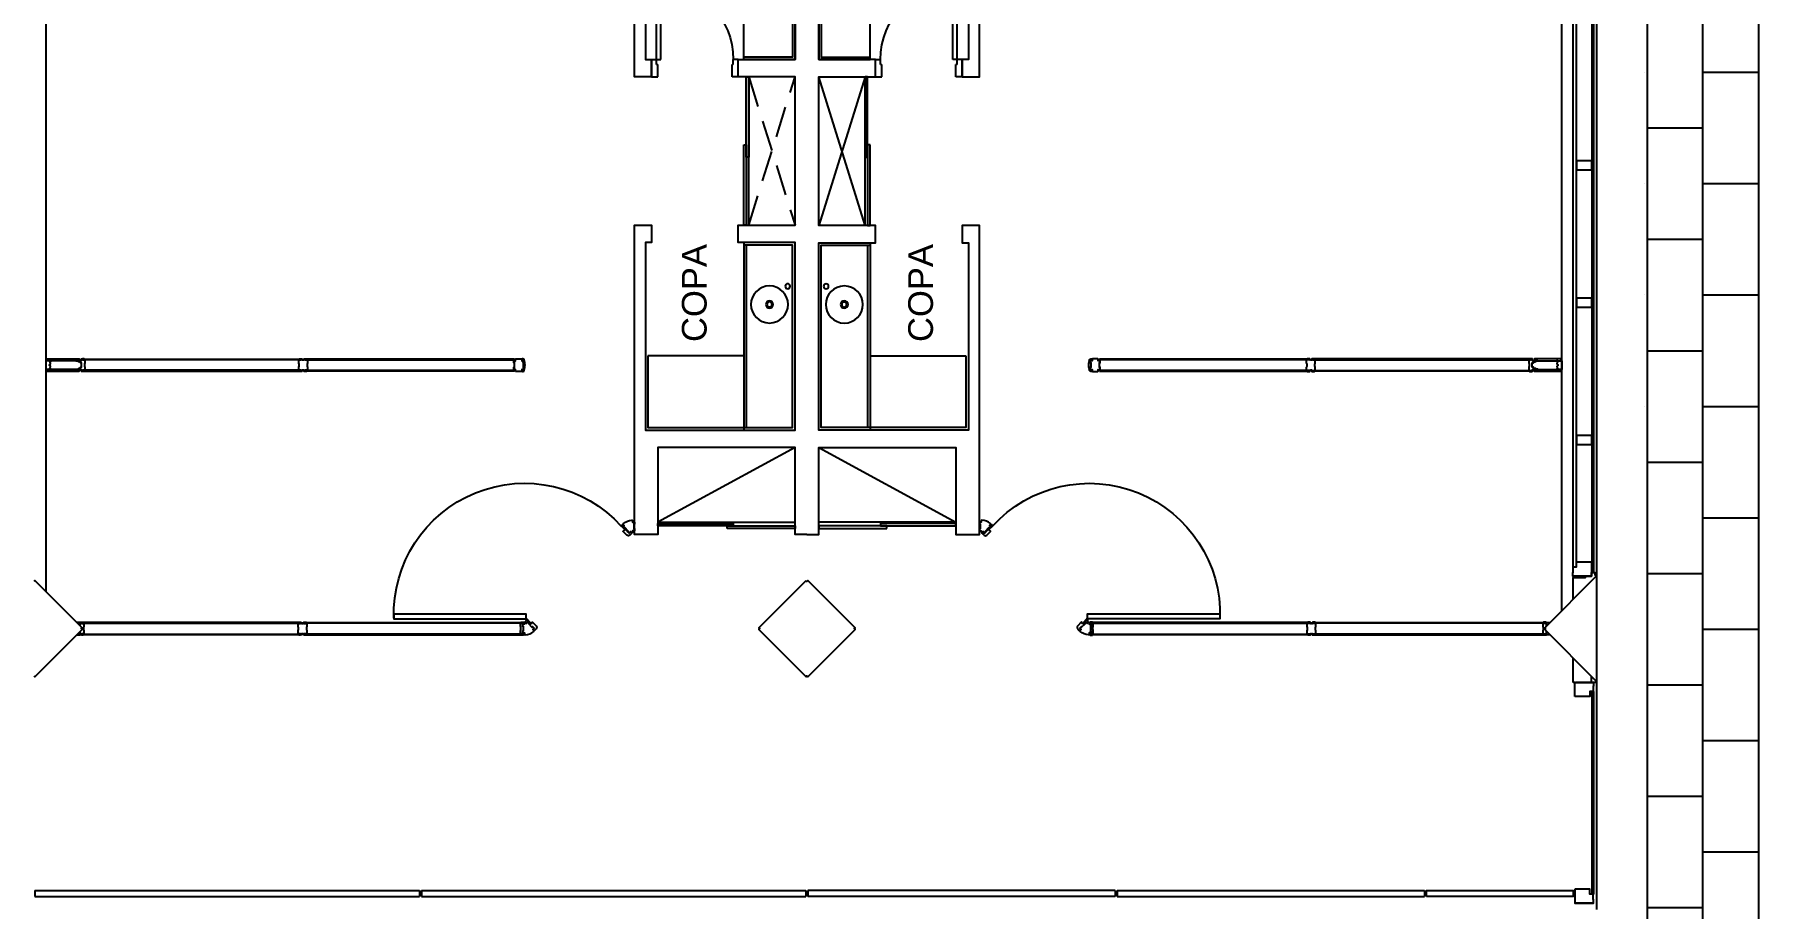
# Model space of a CAD drawing. Header units: metres. Extents: x -331 to 2982, y 362 to 2539.
# Drawn here: x 1091.09 to 1105.03, y 2326.85 to 2333.91 of the extents above; entities that cross this region are included whole.
import ezdxf
from ezdxf.enums import TextEntityAlignment as Align

# ---------------------------------------------------------------- set-up
doc = ezdxf.new("R2010")
doc.units = ezdxf.units.M
for name, pattern in [('DASHDOT', [1, 0.5, -0.25, 0, -0.25]), ('DASHED2', [0.375, 0.25, -0.125]), ('XR_BL2_3 PAV$0$CONTINUOUS', [0])]:
    doc.linetypes.add(name, pattern=pattern)
doc.layers.get('0').update_dxf_attribs({"color": 251})
for name, color, linetype in [('ALV', 251, 'Continuous'), ('CX', 251, 'Continuous'), ('Det', 251, 'Continuous'), ('Div', 251, 'Continuous'), ('Est', 251, 'Continuous'), ('Mob', 251, 'Continuous'), ('Pis', 251, 'Continuous'), ('Proj', 251, 'DASHED2'), ('Texto_Salas', 251, 'Continuous'), ('vid', 251, 'Continuous'), ('Zlixo01', 251, 'Continuous')]:
    doc.layers.add(name, color=color, linetype=linetype)
doc.layers.add('Det_Lcorte', color=251, linetype='Continuous', lineweight=20)
doc.layers.add('LCorte', color=251, linetype='Continuous', lineweight=20)
doc.styles.add('ARIAL', font='arial.ttf')

# ---------------------------------------------------------------- blocks, each defined once
blk = doc.blocks.new('XR_BL2_3 PAV$0$perfil_cc')
at = {"layer": 'CX'}
for p, q in [((-0.115, 0.117), (-0.115, -0.029)), ((-0.115, -0.029), (-0.115, 0.117))]:
    blk.add_line(p, q, dxfattribs=at)
blk.add_lwpolyline([(0, 0.12), (-0.08, 0.12), (-0.115, 0.12), (-0.115, -0.029), (-0.085, -0.029), (-0.085, -0.028), (-0.04, -0.028), (-0.04, 0), (0, 0)], close=True, dxfattribs=at)
blk = doc.blocks.new('XR_BL2_3 PAV$0$PERFIL_UNIT_12')
at = {"layer": 'CX'}
blk.add_lwpolyline([(0, 0.12), (-0.08, 0.12), (-0.08, 0), (0, 0)], close=True, dxfattribs=at)
blk = doc.blocks.new('SALA_ANEXO_Canto')
at = {"layer": 'ALV'}
for points in [[(-1156.449, 702.368), (-1156.544, 702.368), (-1156.544, 703.073), (-1157.654, 703.073), (-1157.654, 702.368), (-1157.844, 702.368), (-1157.844, 704.868), (-1157.704, 704.868), (-1157.704, 704.728), (-1157.754, 704.728), (-1157.754, 703.213), (-1156.544, 703.213), (-1156.544, 704.728), (-1157.004, 704.728), (-1157.004, 704.868), (-1156.544, 704.868), (-1156.544, 706.068), (-1157.004, 706.068), (-1157.004, 706.208), (-1156.544, 706.208), (-1156.544, 707.723)], [(-1157.754, 707.723), (-1157.754, 706.208), (-1157.704, 706.208), (-1157.704, 706.068), (-1157.844, 706.068), (-1157.844, 709.518)], [(-1162.644, 701.844), (-1162.644, 702.023), (-1162.744, 702.023), (-1162.744, 702.033), (-1162.792, 702.033), (-1162.792, 702.063), (-1162.819, 702.063), (-1162.819, 702.043), (-1162.834, 702.043), (-1162.834, 702.034)], [(-1162.415, 701.615), (-1162.43, 701.631), (-1162.43, 701.658), (-1162.458, 701.658)], [(-1162.458, 701.558), (-1162.43, 701.558), (-1162.43, 701.586), (-1162.415, 701.601)]]:
    blk.add_lwpolyline(points, dxfattribs=at)
at = {"layer": 'CX', "color": 1}
for p, q in [((-1162.554, 701.754), (-1162.554, 710.062)), ((-1162.834, 709.774), (-1162.834, 702.043))]:
    blk.add_line(p, q, dxfattribs=at)
at = {"layer": 'CX'}
for p, q in [((-1157.664, 706.208), (-1157.664, 706.827)), ((-1157.629, 706.208), (-1157.629, 706.827)), ((-1157.704, 706.068), (-1157.704, 706.208)), ((-1157.704, 706.208), (-1157.664, 706.208)), ((-1157.664, 706.208), (-1157.629, 706.208)), ((-1157.664, 706.168), (-1157.664, 706.208)), ((-1157.664, 706.168), (-1157.654, 706.168)), ((-1157.654, 706.068), (-1157.654, 706.168)), ((-1157.054, 706.068), (-1157.054, 706.168)), ((-1157.044, 706.168), (-1157.054, 706.168)), ((-1157.004, 706.208), (-1157.044, 706.208)), ((-1157.044, 706.168), (-1157.044, 706.208)), ((-1157.004, 706.068), (-1157.004, 706.208)), ((-1157.704, 706.068), (-1157.654, 706.068)), ((-1157.004, 706.068), (-1157.054, 706.068))]:
    blk.add_line(p, q, dxfattribs=at)
for points in [[(-1162.514, 703.75), (-1162.517, 703.761, 0.194954), (-1162.517, 703.762), (-1162.519, 703.763, -0.387702), (-1162.52, 703.766), (-1162.518, 703.769), (-1162.519, 703.769), (-1162.521, 703.764), (-1162.521, 703.765), (-1162.521, 703.772), (-1162.51, 703.772), (-1162.51, 703.773), (-1162.554, 703.773), (-1162.554, 703.703), (-1162.51, 703.703), (-1162.51, 703.705), (-1162.521, 703.705), (-1162.521, 703.711), (-1162.521, 703.712), (-1162.519, 703.708), (-1162.518, 703.708), (-1162.52, 703.711, -0.387702), (-1162.519, 703.713), (-1162.517, 703.715, 0.194954), (-1162.517, 703.716), (-1162.514, 703.726, 0.268551), (-1162.516, 703.731), (-1162.523, 703.736), (-1162.523, 703.74), (-1162.516, 703.746, 0.268551)], [(-1160.525, 703.78), (-1160.521, 703.78, -0.414214), (-1160.518, 703.777), (-1160.518, 703.783, -0.439162), (-1160.512, 703.789), (-1160.494, 703.789, -0.414214), (-1160.493, 703.788), (-1160.493, 703.788), (-1160.508, 703.788), (-1160.508, 703.781), (-1160.493, 703.781, -0.322891), (-1160.487, 703.775), (-1160.487, 703.755, -0.13729), (-1160.488, 703.752), (-1160.49, 703.75, 0.13729), (-1160.49, 703.747), (-1160.49, 703.738), (-1160.49, 703.729, 0.13729), (-1160.49, 703.727), (-1160.488, 703.724, -0.13729), (-1160.487, 703.722), (-1160.487, 703.701, -0.322891), (-1160.493, 703.696), (-1160.508, 703.696), (-1160.508, 703.689), (-1160.493, 703.689), (-1160.493, 703.688, -0.414214), (-1160.494, 703.687), (-1160.512, 703.687, -0.439162), (-1160.518, 703.694), (-1160.518, 703.699, -0.414214), (-1160.521, 703.696), (-1160.525, 703.696, -0.414214), (-1160.528, 703.699), (-1160.528, 703.694, -0.439162), (-1160.534, 703.687), (-1160.552, 703.687, -0.414214), (-1160.553, 703.688), (-1160.553, 703.689), (-1160.538, 703.689), (-1160.538, 703.696), (-1160.553, 703.696, -0.322891), (-1160.558, 703.701), (-1160.558, 703.722, -0.13729), (-1160.558, 703.724), (-1160.556, 703.727, 0.13729), (-1160.555, 703.729), (-1160.555, 703.738), (-1160.555, 703.747, 0.13729), (-1160.556, 703.75), (-1160.558, 703.752, -0.13729), (-1160.558, 703.755), (-1160.558, 703.775, -0.322891), (-1160.553, 703.781), (-1160.538, 703.781), (-1160.538, 703.788), (-1160.553, 703.788), (-1160.553, 703.788, -0.414214), (-1160.552, 703.789), (-1160.534, 703.789, -0.439162), (-1160.528, 703.783), (-1160.528, 703.777, -0.414214)], [(-1158.818, 703.759), (-1158.818, 703.756), (-1158.819, 703.756, -0.414214), (-1158.819, 703.756), (-1158.819, 703.773), (-1158.804, 703.773), (-1158.804, 703.784, -0.414214), (-1158.799, 703.789), (-1158.759, 703.789, -0.414214), (-1158.754, 703.784), (-1158.754, 703.773), (-1158.739, 703.773), (-1158.739, 703.756, -0.414214), (-1158.74, 703.756), (-1158.741, 703.756), (-1158.741, 703.757, 0.414214), (-1158.743, 703.759), (-1158.744, 703.759), (-1158.744, 703.718), (-1158.743, 703.718, 0.414214), (-1158.741, 703.72), (-1158.741, 703.721), (-1158.74, 703.721, -0.414214), (-1158.739, 703.72), (-1158.739, 703.703), (-1158.754, 703.703), (-1158.754, 703.692, -0.414214), (-1158.759, 703.687), (-1158.779, 703.687), (-1158.799, 703.687, -0.414214), (-1158.804, 703.692), (-1158.804, 703.703), (-1158.819, 703.703), (-1158.819, 703.72, -0.414214), (-1158.819, 703.721), (-1158.818, 703.721), (-1158.818, 703.718), (-1158.814, 703.718), (-1158.814, 703.759)], [(-1158.745, 703.687, 0.32019), (-1158.735, 703.694, -0.002744), (-1158.732, 703.705, 0.332744), (-1158.733, 703.706, -0.702025), (-1158.732, 703.71, 0.317833), (-1158.731, 703.71, 0.05088), (-1158.728, 703.738, 0.05088), (-1158.731, 703.766, 0.317833), (-1158.732, 703.767, -0.702025), (-1158.733, 703.771, 0.332744), (-1158.732, 703.772, -0.002744), (-1158.735, 703.783, 0.32019), (-1158.745, 703.789), (-1158.747, 703.789, 0.414214), (-1158.752, 703.784), (-1158.752, 703.773), (-1158.739, 703.773), (-1158.739, 703.756, -0.414214), (-1158.74, 703.756), (-1158.741, 703.756), (-1158.741, 703.757, 0.414214), (-1158.743, 703.759), (-1158.744, 703.759), (-1158.744, 703.718), (-1158.743, 703.718, 0.414214), (-1158.741, 703.72), (-1158.741, 703.721), (-1158.74, 703.721, -0.414214), (-1158.739, 703.72), (-1158.739, 703.703), (-1158.752, 703.703), (-1158.752, 703.692, 0.414214), (-1158.747, 703.687)], [(-1157.844, 702.453, -0.414214), (-1157.844, 702.452), (-1157.845, 702.452), (-1157.845, 702.453, 0.414214), (-1157.847, 702.455), (-1157.849, 702.455), (-1157.849, 702.435), (-1157.849, 702.415), (-1157.847, 702.415, 0.414214), (-1157.845, 702.416), (-1157.845, 702.417), (-1157.844, 702.417, -0.414214), (-1157.844, 702.417), (-1157.844, 702.4), (-1157.859, 702.4), (-1157.859, 702.389, -0.668179), (-1157.867, 702.385), (-1157.875, 702.393), (-1157.886, 702.383), (-1157.898, 702.395, -0.414214), (-1157.898, 702.395), (-1157.897, 702.396), (-1157.896, 702.395, 0.414214), (-1157.894, 702.395), (-1157.893, 702.397), (-1157.921, 702.425), (-1157.923, 702.424, 0.414214), (-1157.923, 702.421), (-1157.922, 702.421), (-1157.923, 702.42, -0.414214), (-1157.923, 702.42), (-1157.935, 702.432), (-1157.925, 702.443), (-1157.933, 702.45, -0.441105), (-1157.932, 702.458, -0.152372), (-1157.864, 702.486, -0.441105), (-1157.859, 702.481), (-1157.859, 702.47), (-1157.844, 702.47)], [(-1162.43, 701.586), (-1162.415, 701.601), (-1162.422, 701.608), (-1162.415, 701.615), (-1162.43, 701.631), (-1162.43, 701.653, -0.439162), (-1162.424, 701.66), (-1162.406, 701.66, -0.414214), (-1162.405, 701.659), (-1162.405, 701.658), (-1162.42, 701.658), (-1162.42, 701.651), (-1162.405, 701.651, -0.322891), (-1162.4, 701.646), (-1162.4, 701.625, -0.13729), (-1162.4, 701.623), (-1162.402, 701.62, 0.13729), (-1162.403, 701.617), (-1162.403, 701.609), (-1162.403, 701.6, 0.13729), (-1162.402, 701.597), (-1162.4, 701.594, -0.13729), (-1162.4, 701.592), (-1162.4, 701.572, -0.322891), (-1162.405, 701.566), (-1162.42, 701.566), (-1162.42, 701.559), (-1162.405, 701.559), (-1162.405, 701.559, -0.414214), (-1162.406, 701.558), (-1162.424, 701.558, -0.439162), (-1162.43, 701.564)], [(-1160.53, 701.651), (-1160.526, 701.651, -0.414214), (-1160.523, 701.648), (-1160.523, 701.653, -0.439162), (-1160.517, 701.66), (-1160.499, 701.66, -0.414214), (-1160.498, 701.659), (-1160.498, 701.658), (-1160.513, 701.658), (-1160.513, 701.651), (-1160.498, 701.651, -0.322891), (-1160.492, 701.646), (-1160.492, 701.625, -0.13729), (-1160.493, 701.623), (-1160.495, 701.62, 0.13729), (-1160.495, 701.617), (-1160.495, 701.609), (-1160.495, 701.6, 0.13729), (-1160.495, 701.597), (-1160.493, 701.594, -0.13729), (-1160.492, 701.592), (-1160.492, 701.572, -0.322891), (-1160.498, 701.566), (-1160.513, 701.566), (-1160.513, 701.559), (-1160.498, 701.559), (-1160.498, 701.559, -0.414214), (-1160.499, 701.558), (-1160.517, 701.558, -0.439162), (-1160.523, 701.564), (-1160.523, 701.57, -0.414214), (-1160.526, 701.567), (-1160.53, 701.567, -0.414214), (-1160.533, 701.57), (-1160.533, 701.564, -0.439162), (-1160.539, 701.558), (-1160.557, 701.558, -0.414214), (-1160.558, 701.559), (-1160.558, 701.559), (-1160.543, 701.559), (-1160.543, 701.566), (-1160.558, 701.566, -0.322891), (-1160.563, 701.572), (-1160.563, 701.592, -0.13729), (-1160.563, 701.594), (-1160.561, 701.597, 0.13729), (-1160.56, 701.6), (-1160.56, 701.609), (-1160.56, 701.617, 0.13729), (-1160.561, 701.62), (-1160.563, 701.623, -0.13729), (-1160.563, 701.625), (-1160.563, 701.646, -0.322891), (-1160.558, 701.651), (-1160.543, 701.651), (-1160.543, 701.658), (-1160.558, 701.658), (-1160.558, 701.659, -0.414214), (-1160.557, 701.66), (-1160.539, 701.66, -0.439162), (-1160.533, 701.653), (-1160.533, 701.648, -0.414214)], [(-1158.764, 701.592, -0.13729), (-1158.763, 701.595), (-1158.762, 701.598, 0.13729), (-1158.761, 701.6), (-1158.761, 701.609), (-1158.761, 701.618, 0.13729), (-1158.762, 701.621), (-1158.763, 701.623, -0.13729), (-1158.764, 701.626), (-1158.764, 701.646, -0.322891), (-1158.758, 701.651), (-1158.744, 701.651), (-1158.744, 701.659), (-1158.759, 701.659), (-1158.759, 701.659, -0.414214), (-1158.758, 701.66), (-1158.74, 701.66, -0.439162), (-1158.734, 701.653), (-1158.734, 701.644), (-1158.747, 701.644), (-1158.747, 701.627, 0.414214), (-1158.746, 701.627), (-1158.745, 701.627), (-1158.745, 701.628, -0.414214), (-1158.743, 701.629), (-1158.742, 701.629), (-1158.742, 701.609), (-1158.742, 701.589), (-1158.743, 701.589, -0.414214), (-1158.745, 701.591), (-1158.745, 701.592), (-1158.746, 701.592, 0.414214), (-1158.747, 701.591), (-1158.747, 701.574), (-1158.734, 701.574), (-1158.734, 701.563, -0.439162), (-1158.74, 701.557), (-1158.758, 701.557, -0.414214), (-1158.759, 701.558), (-1158.759, 701.558), (-1158.744, 701.558), (-1158.744, 701.566), (-1158.758, 701.566, -0.322891), (-1158.764, 701.571)], [(-1158.747, 701.574), (-1158.732, 701.574), (-1158.732, 701.563, 0.440902), (-1158.726, 701.558, 0.152386), (-1158.658, 701.586, 0.440902), (-1158.658, 701.594), (-1158.666, 701.601), (-1158.655, 701.612), (-1158.667, 701.624, 0.414214), (-1158.668, 701.624), (-1158.669, 701.623), (-1158.668, 701.623, -0.414214), (-1158.668, 701.62), (-1158.669, 701.619), (-1158.698, 701.648), (-1158.696, 701.649, -0.414214), (-1158.694, 701.649), (-1158.693, 701.648), (-1158.693, 701.649, 0.414214), (-1158.693, 701.649), (-1158.705, 701.661), (-1158.715, 701.651), (-1158.723, 701.659, 0.668179), (-1158.732, 701.655), (-1158.732, 701.644), (-1158.747, 701.644), (-1158.747, 701.627, 0.414214), (-1158.746, 701.627), (-1158.745, 701.627), (-1158.745, 701.628, -0.414214), (-1158.743, 701.629), (-1158.742, 701.629), (-1158.742, 701.609), (-1158.742, 701.589), (-1158.743, 701.589, -0.414214), (-1158.745, 701.591), (-1158.745, 701.592), (-1158.746, 701.592, 0.414214), (-1158.747, 701.591)], [(-1158.715, 701.651), (-1158.722, 701.658, -0.414214), (-1158.722, 701.665), (-1158.713, 701.674, -0.414214), (-1158.71, 701.674), (-1158.702, 701.666), (-1158.703, 701.665), (-1158.703, 701.665), (-1158.701, 701.666), (-1158.701, 701.666), (-1158.71, 701.675, 0.294496), (-1158.713, 701.676, -3.099483), (-1158.709, 701.682), (-1158.707, 701.68), (-1158.708, 701.679), (-1158.687, 701.658), (-1158.688, 701.656), (-1158.698, 701.666), (-1158.698, 701.665), (-1158.69, 701.657), (-1158.692, 701.654), (-1158.692, 701.654), (-1158.691, 701.655), (-1158.683, 701.647), (-1158.677, 701.652), (-1158.677, 701.649), (-1158.672, 701.654), (-1158.675, 701.654), (-1158.67, 701.66, -0.414214), (-1158.667, 701.66), (-1158.638, 701.631, -0.414214), (-1158.638, 701.608), (-1158.651, 701.594, -0.422579), (-1158.658, 701.595), (-1158.665, 701.602), (-1158.655, 701.612), (-1158.667, 701.624, 0.414214), (-1158.668, 701.624), (-1158.669, 701.623), (-1158.668, 701.623, -0.414214), (-1158.668, 701.62), (-1158.669, 701.619), (-1158.698, 701.648), (-1158.696, 701.649, -0.414214), (-1158.694, 701.649), (-1158.693, 701.648), (-1158.693, 701.649, 0.414214), (-1158.693, 701.649), (-1158.705, 701.661)]]:
    blk.add_lwpolyline(points, format="xyb", close=True, dxfattribs=at)
at = {"layer": 'CX', "linetype": 'XR_BL2_3 PAV$0$CONTINUOUS'}
blk.add_lwpolyline([(-1162.293, 703.687), (-1162.311, 703.687, -0.420879), (-1162.317, 703.694), (-1162.317, 703.704), (-1162.337, 703.704), (-1162.337, 703.709), (-1162.342, 703.709), (-1162.343, 703.707, -0.414214), (-1162.346, 703.704), (-1162.354, 703.704), (-1162.36, 703.704), (-1162.36, 703.705), (-1162.354, 703.705), (-1162.346, 703.705, 0.414214), (-1162.344, 703.707), (-1162.343, 703.709, -0.414214), (-1162.342, 703.71), (-1162.335, 703.711, 0.212526), (-1162.334, 703.712), (-1162.333, 703.713), (-1162.332, 703.712), (-1162.333, 703.711, -0.204506), (-1162.335, 703.71), (-1162.336, 703.71), (-1162.336, 703.705), (-1162.323, 703.705), (-1162.323, 703.721), (-1162.314, 703.721), (-1162.314, 703.741), (-1162.314, 703.756), (-1162.323, 703.756), (-1162.323, 703.772), (-1162.336, 703.772), (-1162.336, 703.767), (-1162.335, 703.767, -0.204506), (-1162.333, 703.766), (-1162.332, 703.765), (-1162.333, 703.764), (-1162.334, 703.765, 0.212526), (-1162.335, 703.766), (-1162.342, 703.767, -0.414214), (-1162.343, 703.768), (-1162.344, 703.77, 0.414214), (-1162.346, 703.772), (-1162.35, 703.772), (-1162.36, 703.772), (-1162.36, 703.773), (-1162.35, 703.773), (-1162.346, 703.773, -0.414214), (-1162.343, 703.77), (-1162.342, 703.768), (-1162.337, 703.768), (-1162.337, 703.774), (-1162.317, 703.774), (-1162.317, 703.783, -0.420879), (-1162.311, 703.79), (-1162.293, 703.79, -0.414214), (-1162.292, 703.789), (-1162.292, 703.788), (-1162.307, 703.788), (-1162.307, 703.781), (-1162.292, 703.781, -0.322891), (-1162.287, 703.776), (-1162.287, 703.755, -0.13729), (-1162.287, 703.753), (-1162.289, 703.75, 0.13729), (-1162.29, 703.748), (-1162.29, 703.738), (-1162.29, 703.729, 0.13729), (-1162.289, 703.727), (-1162.287, 703.724, -0.13729), (-1162.287, 703.722), (-1162.287, 703.701, -0.322891), (-1162.292, 703.696), (-1162.307, 703.696), (-1162.307, 703.689), (-1162.292, 703.689), (-1162.292, 703.688, -0.414214)], format="xyb", close=True, dxfattribs=at)
blk.add_lwpolyline([(-1157.949, 702.437, -0.414214), (-1157.949, 702.44), (-1157.94, 702.449, -0.414214), (-1157.933, 702.449), (-1157.926, 702.442), (-1157.928, 702.439), (-1157.929, 702.44), (-1157.928, 702.442), (-1157.934, 702.448, 0.414214), (-1157.939, 702.448), (-1157.948, 702.439, 0.414214), (-1157.948, 702.439), (-1157.943, 702.434), (-1157.941, 702.436, -0.414214), (-1157.94, 702.436), (-1157.885, 702.381), (-1157.875, 702.391), (-1157.868, 702.384, -0.422579), (-1157.868, 702.377), (-1157.881, 702.364, -0.414214), (-1157.904, 702.364), (-1157.934, 702.394, -0.414214), (-1157.934, 702.396), (-1157.928, 702.402), (-1157.928, 702.399), (-1157.924, 702.403), (-1157.926, 702.404), (-1157.921, 702.409), (-1157.949, 702.437)], format="xyb", dxfattribs=at)
at = {"layer": 'CX'}
for points in [[(-1157.654, 702.438), (-1157.654, 702.458), (-1157.044, 702.458), (-1157.044, 702.438)], [(-1157.094, 702.418), (-1157.094, 702.438), (-1156.544, 702.438), (-1156.544, 702.418)], [(-1158.718, 701.689), (-1158.718, 701.727), (-1159.788, 701.727), (-1159.788, 701.689)]]:
    blk.add_lwpolyline(points, close=True, dxfattribs=at)
blk.add_lwpolyline([(-1162.834, 701.182), (-1162.834, 701.174), (-1162.794, 701.174), (-1162.794, 701.222)], dxfattribs=at)
at = {"layer": 'CX', "color": 1}
for centre, radius, start, end in [((-1157.664, 706.208), 0.62, 0, 86.7638), ((-1158.732, 701.726), 1.057, 42.2667, 181.8592)]:
    blk.add_arc(centre, radius, start, end, dxfattribs=at)
at = {"layer": 'Div', "linetype": 'ByBlock'}
for points in [[(-1162.332, 703.774), (-1162.548, 703.774), (-1162.548, 703.789), (-1162.332, 703.789)], [(-1162.332, 703.703), (-1162.548, 703.703), (-1162.548, 703.688), (-1162.332, 703.688)]]:
    blk.add_lwpolyline(points, close=True, dxfattribs=at)
at = {"layer": 'Est'}
blk.add_lwpolyline([(-1162.834, 701.182), (-1162.415, 701.601), (-1162.422, 701.608), (-1162.415, 701.615), (-1162.834, 702.034)], close=True, dxfattribs=at)
at = {"layer": 'Mob'}
for p, q in [((-1156.919, 704.868), (-1156.544, 706.068)), ((-1156.919, 706.068), (-1156.544, 704.868)), ((-1156.919, 704.868), (-1156.919, 706.068)), ((-1156.959, 703.813), (-1157.734, 703.813)), ((-1156.544, 703.073), (-1157.654, 702.468)), ((-1157.654, 702.468), (-1156.544, 702.468))]:
    blk.add_line(p, q, dxfattribs=at)
at = {"layer": 'Mob', "ltscale": 0.05}
blk.add_line((-1156.939, 704.708), (-1156.939, 703.233), dxfattribs=at)
at = {"layer": 'Mob'}
for points in [[(-1156.959, 707.723), (-1156.959, 707.723), (-1156.544, 707.723), (-1156.544, 706.208), (-1156.959, 706.208), (-1156.959, 707.723)], [(-1156.959, 707.703), (-1156.564, 707.703), (-1156.564, 706.228), (-1156.958, 706.228)], [(-1156.959, 703.213), (-1156.959, 703.213), (-1156.544, 703.213), (-1156.544, 704.728), (-1156.959, 704.728), (-1156.959, 703.213)], [(-1157.734, 703.813), (-1157.734, 703.233), (-1156.564, 703.233), (-1156.564, 704.708), (-1156.958, 704.708)]]:
    blk.add_lwpolyline(points, dxfattribs=at)
for points in [[(-1156.939, 706.068), (-1156.919, 706.068), (-1156.919, 705.418), (-1156.939, 705.418)], [(-1156.959, 705.518), (-1156.939, 705.518), (-1156.939, 704.868), (-1156.959, 704.868)]]:
    blk.add_lwpolyline(points, close=True, dxfattribs=at)
for centre, radius in [((-1156.751, 704.228), 0.15), ((-1156.604, 704.375), 0.0203), ((-1156.751, 704.228), 0.0303), ((-1156.751, 704.228), 0.0203)]:
    blk.add_circle(centre, radius, dxfattribs=at)
at = {"layer": 'vid', "linetype": 'ByBlock', "ltscale": 0.1}
blk.add_line((-1162.672, 702.148), (-1162.672, 709.669), dxfattribs=at)
at = {"layer": 'vid'}
blk.add_line((-1162.644, 702.107), (-1162.644, 709.709), dxfattribs=at)
for points in [[(-1162.798, 702.063), (-1162.798, 709.754), (-1162.808, 709.754), (-1162.808, 702.063)], [(-1162.299, 703.788), (-1160.538, 703.788), (-1160.538, 703.781), (-1162.299, 703.781)], [(-1158.814, 703.788), (-1160.508, 703.788), (-1160.508, 703.781), (-1158.814, 703.781)], [(-1162.299, 703.689), (-1160.538, 703.689), (-1160.538, 703.696), (-1162.299, 703.696)], [(-1158.814, 703.689), (-1160.508, 703.689), (-1160.508, 703.696), (-1158.814, 703.696)]]:
    blk.add_lwpolyline(points, close=True, dxfattribs=at)
for points in [[(-1160.543, 701.658), (-1162.42, 701.658), (-1162.42, 701.652), (-1160.543, 701.652)], [(-1160.513, 701.658), (-1158.744, 701.658), (-1158.744, 701.652), (-1160.513, 701.652)], [(-1160.543, 701.559), (-1162.42, 701.559), (-1162.42, 701.565), (-1160.543, 701.565)], [(-1160.513, 701.559), (-1158.744, 701.559), (-1158.744, 701.565), (-1160.513, 701.565)]]:
    blk.add_lwpolyline(points, dxfattribs=at)
at = {"layer": 'Zlixo01', "linetype": 'ByBlock', "rotation": 89.99999999999999}
for p in [(-1162.674, 705.393), (-1162.674, 704.283), (-1162.674, 703.173)]:
    blk.add_blockref('XR_BL2_3 PAV$0$PERFIL_UNIT_12', p, dxfattribs=at)
at = {"layer": 'Zlixo01', "linetype": 'ByBlock', "ltscale": 0.1, "rotation": 89.99999999999999}
blk.add_blockref('XR_BL2_3 PAV$0$perfil_cc', (-1162.672, 702.148), dxfattribs=at)
blk = doc.blocks.new('SALA_ANEXO_Meio')
at = {"layer": 'ALV'}
blk.add_line((-1090.946, 727.404), (-1090.946, 719.406), dxfattribs=at)
for points in [[(-1097.101, 719.865), (-1097.006, 719.865), (-1097.006, 720.57), (-1095.896, 720.57), (-1095.896, 719.865), (-1095.706, 719.865), (-1095.706, 722.365), (-1095.846, 722.365), (-1095.846, 722.225), (-1095.796, 722.225), (-1095.796, 720.71), (-1097.006, 720.71), (-1097.006, 722.225), (-1096.546, 722.225), (-1096.546, 722.365), (-1097.006, 722.365), (-1097.006, 723.565), (-1096.546, 723.565), (-1096.546, 723.705), (-1097.006, 723.705), (-1097.006, 725.22)], [(-1095.796, 725.22), (-1095.796, 723.705), (-1095.846, 723.705), (-1095.846, 723.565), (-1095.706, 723.565), (-1095.706, 727.015)]]:
    blk.add_lwpolyline(points, dxfattribs=at)
at = {"layer": 'CX'}
for p, q in [((-1095.921, 723.705), (-1095.921, 724.324)), ((-1095.886, 723.705), (-1095.886, 724.324)), ((-1096.546, 723.565), (-1096.546, 723.705)), ((-1096.546, 723.705), (-1096.506, 723.705)), ((-1096.506, 723.665), (-1096.506, 723.705)), ((-1095.886, 723.705), (-1095.921, 723.705)), ((-1095.886, 723.665), (-1095.886, 723.705)), ((-1095.846, 723.705), (-1095.886, 723.705)), ((-1095.846, 723.565), (-1095.846, 723.705)), ((-1096.546, 723.565), (-1096.496, 723.565)), ((-1096.506, 723.665), (-1096.496, 723.665)), ((-1096.496, 723.565), (-1096.496, 723.665)), ((-1095.896, 723.565), (-1095.896, 723.665)), ((-1095.886, 723.665), (-1095.896, 723.665)), ((-1095.846, 723.565), (-1095.896, 723.565))]:
    blk.add_line(p, q, dxfattribs=at)
for points in [[(-1094.805, 721.184, -0.32019), (-1094.815, 721.191, 0.002744), (-1094.818, 721.201, -0.332744), (-1094.817, 721.202, 0.702025), (-1094.818, 721.206, -0.317833), (-1094.819, 721.207, -0.05088), (-1094.822, 721.235, -0.05088), (-1094.819, 721.263, -0.317833), (-1094.818, 721.263, 0.702025), (-1094.817, 721.267, -0.332744), (-1094.818, 721.268, 0.002744), (-1094.815, 721.279, -0.32019), (-1094.805, 721.286), (-1094.803, 721.286, -0.414214), (-1094.798, 721.281), (-1094.798, 721.27), (-1094.811, 721.27), (-1094.811, 721.253, 0.414214), (-1094.81, 721.252), (-1094.809, 721.252), (-1094.809, 721.253, -0.414214), (-1094.807, 721.255), (-1094.806, 721.255), (-1094.806, 721.215), (-1094.807, 721.215, -0.414214), (-1094.809, 721.216), (-1094.809, 721.217), (-1094.81, 721.217, 0.414214), (-1094.811, 721.217), (-1094.811, 721.2), (-1094.798, 721.2), (-1094.798, 721.189, -0.414214), (-1094.803, 721.184)], [(-1094.732, 721.255), (-1094.732, 721.252), (-1094.731, 721.252, 0.414214), (-1094.731, 721.253), (-1094.731, 721.27), (-1094.746, 721.27), (-1094.746, 721.281, 0.414214), (-1094.751, 721.286), (-1094.791, 721.286, 0.414214), (-1094.796, 721.281), (-1094.796, 721.27), (-1094.811, 721.27), (-1094.811, 721.253, 0.414214), (-1094.81, 721.252), (-1094.809, 721.252), (-1094.809, 721.253, -0.414214), (-1094.807, 721.255), (-1094.806, 721.255), (-1094.806, 721.215), (-1094.807, 721.215, -0.414214), (-1094.809, 721.216), (-1094.809, 721.217), (-1094.81, 721.217, 0.414214), (-1094.811, 721.217), (-1094.811, 721.2), (-1094.796, 721.2), (-1094.796, 721.189, 0.414214), (-1094.791, 721.184), (-1094.771, 721.184), (-1094.751, 721.184, 0.414214), (-1094.746, 721.189), (-1094.746, 721.2), (-1094.731, 721.2), (-1094.731, 721.217, 0.414214), (-1094.731, 721.217), (-1094.732, 721.217), (-1094.732, 721.215), (-1094.736, 721.215), (-1094.736, 721.255)], [(-1093.025, 721.277), (-1093.029, 721.277, 0.414214), (-1093.032, 721.274), (-1093.032, 721.279, 0.439162), (-1093.038, 721.286), (-1093.056, 721.286, 0.414214), (-1093.057, 721.285), (-1093.057, 721.284), (-1093.042, 721.284), (-1093.042, 721.277), (-1093.057, 721.277, 0.322891), (-1093.063, 721.272), (-1093.063, 721.251, 0.13729), (-1093.062, 721.249), (-1093.06, 721.246, -0.13729), (-1093.06, 721.244), (-1093.06, 721.235), (-1093.06, 721.226, -0.13729), (-1093.06, 721.223), (-1093.062, 721.221, 0.13729), (-1093.063, 721.218), (-1093.063, 721.198, 0.322891), (-1093.057, 721.193), (-1093.042, 721.193), (-1093.042, 721.185), (-1093.057, 721.185), (-1093.057, 721.185, 0.414214), (-1093.056, 721.184), (-1093.038, 721.184, 0.439162), (-1093.032, 721.19), (-1093.032, 721.196, 0.414214), (-1093.029, 721.193), (-1093.025, 721.193, 0.414214), (-1093.022, 721.196), (-1093.022, 721.19, 0.439162), (-1093.016, 721.184), (-1092.998, 721.184, 0.414214), (-1092.997, 721.185), (-1092.997, 721.185), (-1093.012, 721.185), (-1093.012, 721.193), (-1092.997, 721.193, 0.322891), (-1092.992, 721.198), (-1092.992, 721.218, 0.13729), (-1092.992, 721.221), (-1092.994, 721.223, -0.13729), (-1092.995, 721.226), (-1092.995, 721.235), (-1092.995, 721.244, -0.13729), (-1092.994, 721.246), (-1092.992, 721.249, 0.13729), (-1092.992, 721.251), (-1092.992, 721.272, 0.322891), (-1092.997, 721.277), (-1093.012, 721.277), (-1093.012, 721.284), (-1092.997, 721.284), (-1092.997, 721.285, 0.414214), (-1092.998, 721.286), (-1093.016, 721.286, 0.439162), (-1093.022, 721.279), (-1093.022, 721.274, 0.414214)], [(-1090.986, 721.247), (-1090.983, 721.257, -0.194954), (-1090.983, 721.259), (-1090.981, 721.26, 0.387702), (-1090.98, 721.262), (-1090.982, 721.265), (-1090.981, 721.266), (-1090.979, 721.261), (-1090.979, 721.262), (-1090.979, 721.268), (-1090.99, 721.268), (-1090.99, 721.27), (-1090.946, 721.27), (-1090.946, 721.2), (-1090.99, 721.2), (-1090.99, 721.201), (-1090.979, 721.201), (-1090.979, 721.208), (-1090.979, 721.209), (-1090.981, 721.204), (-1090.982, 721.204), (-1090.98, 721.207, 0.387702), (-1090.981, 721.21), (-1090.983, 721.211, -0.194954), (-1090.983, 721.212), (-1090.986, 721.223, -0.268551), (-1090.984, 721.228), (-1090.977, 721.233), (-1090.977, 721.237), (-1090.984, 721.242, -0.268551)], [(-1095.706, 719.949, 0.414214), (-1095.706, 719.949), (-1095.705, 719.949), (-1095.705, 719.95, -0.414214), (-1095.703, 719.952), (-1095.701, 719.952), (-1095.701, 719.931), (-1095.701, 719.911), (-1095.703, 719.911, -0.414214), (-1095.705, 719.913), (-1095.705, 719.914), (-1095.706, 719.914, 0.414214), (-1095.706, 719.913), (-1095.706, 719.896), (-1095.691, 719.896), (-1095.691, 719.885, 0.668179), (-1095.683, 719.882), (-1095.675, 719.89), (-1095.664, 719.879), (-1095.652, 719.891, 0.414214), (-1095.652, 719.892), (-1095.653, 719.893), (-1095.654, 719.892, -0.414214), (-1095.656, 719.892), (-1095.657, 719.893), (-1095.629, 719.922), (-1095.627, 719.92, -0.414214), (-1095.627, 719.918), (-1095.628, 719.917), (-1095.627, 719.917, 0.414214), (-1095.627, 719.917), (-1095.615, 719.929), (-1095.625, 719.939), (-1095.617, 719.947, 0.441105), (-1095.618, 719.954, 0.152372), (-1095.686, 719.982, 0.441105), (-1095.691, 719.977), (-1095.691, 719.966), (-1095.706, 719.966)], [(-1094.835, 719.148), (-1094.828, 719.155, 0.414214), (-1094.828, 719.162), (-1094.837, 719.171, 0.414214), (-1094.84, 719.171), (-1094.848, 719.163), (-1094.847, 719.162), (-1094.847, 719.161), (-1094.849, 719.163), (-1094.849, 719.163), (-1094.84, 719.172, -0.294496), (-1094.837, 719.172, 3.099483), (-1094.841, 719.178), (-1094.843, 719.176), (-1094.842, 719.175), (-1094.863, 719.154), (-1094.862, 719.152), (-1094.852, 719.162), (-1094.852, 719.161), (-1094.86, 719.153), (-1094.858, 719.151), (-1094.858, 719.151), (-1094.859, 719.152), (-1094.867, 719.143), (-1094.873, 719.149), (-1094.873, 719.146), (-1094.878, 719.15), (-1094.875, 719.151), (-1094.88, 719.156, 0.414214), (-1094.883, 719.156), (-1094.912, 719.127, 0.414214), (-1094.912, 719.104), (-1094.899, 719.091, 0.422579), (-1094.892, 719.091), (-1094.885, 719.098), (-1094.895, 719.108), (-1094.883, 719.121, -0.414214), (-1094.882, 719.121), (-1094.881, 719.12), (-1094.882, 719.119, 0.414214), (-1094.882, 719.117), (-1094.881, 719.115), (-1094.852, 719.144), (-1094.854, 719.145, 0.414214), (-1094.856, 719.145), (-1094.857, 719.145), (-1094.857, 719.145, -0.414214), (-1094.857, 719.146), (-1094.845, 719.158)], [(-1094.803, 719.071), (-1094.818, 719.071), (-1094.818, 719.06, -0.440902), (-1094.824, 719.055, -0.152386), (-1094.892, 719.083, -0.440902), (-1094.892, 719.09), (-1094.884, 719.098), (-1094.895, 719.108), (-1094.883, 719.121, -0.414214), (-1094.882, 719.121), (-1094.881, 719.12), (-1094.882, 719.119, 0.414214), (-1094.882, 719.117), (-1094.881, 719.115), (-1094.852, 719.144), (-1094.854, 719.145, 0.414214), (-1094.856, 719.145), (-1094.857, 719.145), (-1094.857, 719.145, -0.414214), (-1094.857, 719.146), (-1094.845, 719.158), (-1094.835, 719.147), (-1094.827, 719.155, -0.668179), (-1094.818, 719.152), (-1094.818, 719.141), (-1094.803, 719.141), (-1094.803, 719.124, -0.414214), (-1094.804, 719.123), (-1094.805, 719.123), (-1094.805, 719.124, 0.414214), (-1094.807, 719.126), (-1094.808, 719.126), (-1094.808, 719.106), (-1094.808, 719.085), (-1094.807, 719.085, 0.414214), (-1094.805, 719.087), (-1094.805, 719.088), (-1094.804, 719.088, -0.414214), (-1094.803, 719.088)], [(-1094.786, 719.089, 0.13729), (-1094.787, 719.092), (-1094.788, 719.094, -0.13729), (-1094.789, 719.097), (-1094.789, 719.106), (-1094.789, 719.114, -0.13729), (-1094.788, 719.117), (-1094.787, 719.12, 0.13729), (-1094.786, 719.122), (-1094.786, 719.143, 0.322891), (-1094.792, 719.148), (-1094.806, 719.148), (-1094.806, 719.155), (-1094.791, 719.155), (-1094.791, 719.156, 0.414214), (-1094.792, 719.157), (-1094.81, 719.157, 0.439162), (-1094.816, 719.15), (-1094.816, 719.141), (-1094.803, 719.141), (-1094.803, 719.124, -0.414214), (-1094.804, 719.123), (-1094.805, 719.123), (-1094.805, 719.124, 0.414214), (-1094.807, 719.126), (-1094.808, 719.126), (-1094.808, 719.106), (-1094.808, 719.085), (-1094.807, 719.085, 0.414214), (-1094.805, 719.087), (-1094.805, 719.088), (-1094.804, 719.088, -0.414214), (-1094.803, 719.088), (-1094.803, 719.071), (-1094.816, 719.071), (-1094.816, 719.06, 0.439162), (-1094.81, 719.053), (-1094.792, 719.053, 0.414214), (-1094.791, 719.054), (-1094.791, 719.055), (-1094.806, 719.055), (-1094.806, 719.062), (-1094.792, 719.062, 0.322891), (-1094.786, 719.067)], [(-1093.02, 719.147), (-1093.024, 719.147, 0.414214), (-1093.027, 719.144), (-1093.027, 719.149, 0.439162), (-1093.033, 719.156), (-1093.051, 719.156, 0.414214), (-1093.052, 719.155), (-1093.052, 719.154), (-1093.037, 719.154), (-1093.037, 719.147), (-1093.052, 719.147, 0.322891), (-1093.058, 719.142), (-1093.058, 719.122, 0.13729), (-1093.057, 719.119), (-1093.055, 719.116, -0.13729), (-1093.055, 719.114), (-1093.055, 719.105), (-1093.055, 719.096, -0.13729), (-1093.055, 719.094), (-1093.057, 719.091, 0.13729), (-1093.058, 719.088), (-1093.058, 719.068, 0.322891), (-1093.052, 719.063), (-1093.037, 719.063), (-1093.037, 719.055), (-1093.052, 719.055), (-1093.052, 719.055, 0.414214), (-1093.051, 719.054), (-1093.033, 719.054, 0.439162), (-1093.027, 719.061), (-1093.027, 719.066, 0.414214), (-1093.024, 719.063), (-1093.02, 719.063, 0.414214), (-1093.017, 719.066), (-1093.017, 719.061, 0.439162), (-1093.011, 719.054), (-1092.993, 719.054, 0.414214), (-1092.992, 719.055), (-1092.992, 719.055), (-1093.007, 719.055), (-1093.007, 719.063), (-1092.992, 719.063, 0.322891), (-1092.987, 719.068), (-1092.987, 719.088, 0.13729), (-1092.987, 719.091), (-1092.989, 719.094, -0.13729), (-1092.99, 719.096), (-1092.99, 719.105), (-1092.99, 719.114, -0.13729), (-1092.989, 719.116), (-1092.987, 719.119, 0.13729), (-1092.987, 719.122), (-1092.987, 719.142, 0.322891), (-1092.992, 719.147), (-1093.007, 719.147), (-1093.007, 719.154), (-1092.992, 719.154), (-1092.992, 719.155, 0.414214), (-1092.993, 719.156), (-1093.011, 719.156, 0.439162), (-1093.017, 719.149), (-1093.017, 719.144, 0.414214)], [(-1091.225, 719.082), (-1091.24, 719.098), (-1091.233, 719.105), (-1091.24, 719.112), (-1091.225, 719.127), (-1091.225, 719.149, 0.439162), (-1091.231, 719.156), (-1091.249, 719.156, 0.414214), (-1091.25, 719.155), (-1091.25, 719.154), (-1091.235, 719.154), (-1091.235, 719.147), (-1091.25, 719.147, 0.322891), (-1091.255, 719.142), (-1091.255, 719.122, 0.13729), (-1091.255, 719.119), (-1091.253, 719.116, -0.13729), (-1091.252, 719.114), (-1091.252, 719.105), (-1091.252, 719.096, -0.13729), (-1091.253, 719.094), (-1091.255, 719.091, 0.13729), (-1091.255, 719.088), (-1091.255, 719.068, 0.322891), (-1091.25, 719.063), (-1091.235, 719.063), (-1091.235, 719.055), (-1091.25, 719.055), (-1091.25, 719.055, 0.414214), (-1091.249, 719.054), (-1091.231, 719.054, 0.439162), (-1091.225, 719.061)]]:
    blk.add_lwpolyline(points, format="xyb", close=True, dxfattribs=at)
at = {"layer": 'CX', "linetype": 'XR_BL2_3 PAV$0$CONTINUOUS'}
blk.add_lwpolyline([(-1091.257, 721.184), (-1091.239, 721.184, 0.420879), (-1091.233, 721.19), (-1091.233, 721.2), (-1091.213, 721.2), (-1091.213, 721.206), (-1091.208, 721.205), (-1091.207, 721.203, 0.414214), (-1091.204, 721.2), (-1091.196, 721.2), (-1091.19, 721.2), (-1091.19, 721.201), (-1091.196, 721.201), (-1091.204, 721.201, -0.414214), (-1091.206, 721.203), (-1091.207, 721.205, 0.414214), (-1091.208, 721.206), (-1091.215, 721.208, -0.212526), (-1091.216, 721.208), (-1091.217, 721.209), (-1091.218, 721.209), (-1091.217, 721.207, 0.204506), (-1091.215, 721.206), (-1091.214, 721.206), (-1091.214, 721.201), (-1091.227, 721.201), (-1091.227, 721.217), (-1091.236, 721.217), (-1091.236, 721.237), (-1091.236, 721.252), (-1091.227, 721.252), (-1091.227, 721.268), (-1091.214, 721.268), (-1091.214, 721.264), (-1091.215, 721.264, 0.204506), (-1091.217, 721.263), (-1091.218, 721.261), (-1091.217, 721.261), (-1091.216, 721.262, -0.212526), (-1091.215, 721.262), (-1091.208, 721.264, 0.414214), (-1091.207, 721.265), (-1091.206, 721.267, -0.414214), (-1091.204, 721.269), (-1091.2, 721.269), (-1091.19, 721.269), (-1091.19, 721.27), (-1091.2, 721.27), (-1091.204, 721.27, 0.414214), (-1091.207, 721.267), (-1091.208, 721.265), (-1091.213, 721.264), (-1091.213, 721.27), (-1091.233, 721.27), (-1091.233, 721.28, 0.420879), (-1091.239, 721.286), (-1091.257, 721.286, 0.414214), (-1091.258, 721.285), (-1091.258, 721.285), (-1091.243, 721.285), (-1091.243, 721.277), (-1091.258, 721.277, 0.322891), (-1091.263, 721.272), (-1091.263, 721.252, 0.13729), (-1091.263, 721.249), (-1091.261, 721.247, -0.13729), (-1091.26, 721.244), (-1091.26, 721.235), (-1091.26, 721.226, -0.13729), (-1091.261, 721.223), (-1091.263, 721.221, 0.13729), (-1091.263, 721.218), (-1091.263, 721.198, 0.322891), (-1091.258, 721.193), (-1091.243, 721.193), (-1091.243, 721.185), (-1091.258, 721.185), (-1091.258, 721.185, 0.414214)], format="xyb", close=True, dxfattribs=at)
at = {"layer": 'CX'}
for points in [[(-1096.456, 719.915), (-1096.456, 719.935), (-1097.006, 719.935), (-1097.006, 719.915)], [(-1095.896, 719.935), (-1095.896, 719.955), (-1096.506, 719.955), (-1096.506, 719.935)], [(-1094.832, 719.185), (-1094.832, 719.223), (-1093.762, 719.223), (-1093.762, 719.185)]]:
    blk.add_lwpolyline(points, close=True, dxfattribs=at)
at = {"layer": 'CX', "linetype": 'XR_BL2_3 PAV$0$CONTINUOUS'}
blk.add_lwpolyline([(-1095.601, 719.934, 0.414214), (-1095.601, 719.937), (-1095.61, 719.946, 0.414214), (-1095.617, 719.946), (-1095.624, 719.938), (-1095.622, 719.936), (-1095.621, 719.937), (-1095.622, 719.938), (-1095.616, 719.945, -0.414214), (-1095.611, 719.945), (-1095.602, 719.936, -0.414214), (-1095.602, 719.935), (-1095.607, 719.93), (-1095.609, 719.932, 0.414214), (-1095.61, 719.932), (-1095.665, 719.877), (-1095.675, 719.888), (-1095.682, 719.881, 0.422579), (-1095.682, 719.874), (-1095.669, 719.861, 0.414214), (-1095.646, 719.861), (-1095.616, 719.89, 0.414214), (-1095.616, 719.893), (-1095.622, 719.898), (-1095.622, 719.896), (-1095.626, 719.9), (-1095.624, 719.9), (-1095.629, 719.906), (-1095.601, 719.933)], format="xyb", dxfattribs=at)
at = {"layer": 'CX'}
for points in [[(-1091.225, 719.127), (-1091.225, 719.155), (-1091.197, 719.155)], [(-1091.197, 719.055), (-1091.225, 719.055), (-1091.225, 719.082)]]:
    blk.add_lwpolyline(points, dxfattribs=at)
at = {"layer": 'CX', "color": 1}
for centre, radius, start, end in [((-1095.886, 723.705), 0.62, 93.2362, 180), ((-1094.818, 719.223), 1.057, 358.1408, 137.7333)]:
    blk.add_arc(centre, radius, start, end, dxfattribs=at)
at = {"layer": 'Div', "linetype": 'ByBlock'}
for points in [[(-1091.218, 721.27), (-1090.952, 721.27), (-1090.952, 721.285), (-1091.218, 721.285)], [(-1091.218, 721.2), (-1090.952, 721.2), (-1090.952, 721.185), (-1091.218, 721.185)]]:
    blk.add_lwpolyline(points, close=True, dxfattribs=at)
at = {"layer": 'Est'}
blk.add_lwpolyline([(-1090.851, 718.723), (-1090.859, 718.716), (-1091.24, 719.098), (-1091.233, 719.105), (-1091.24, 719.112), (-1090.859, 719.494), (-1090.851, 719.487)], dxfattribs=at)
at = {"layer": 'Mob'}
for p, q in [((-1096.631, 722.365), (-1096.631, 723.565)), ((-1096.591, 721.31), (-1095.816, 721.31)), ((-1097.006, 720.57), (-1095.896, 719.965)), ((-1095.896, 719.965), (-1097.006, 719.965))]:
    blk.add_line(p, q, dxfattribs=at)
at = {"layer": 'Mob', "ltscale": 0.05}
blk.add_line((-1096.611, 722.205), (-1096.611, 720.73), dxfattribs=at)
at = {"layer": 'Mob'}
for points in [[(-1096.591, 725.22), (-1096.591, 725.22), (-1097.006, 725.22), (-1097.006, 723.705), (-1096.591, 723.705), (-1096.591, 725.22)], [(-1096.591, 725.2), (-1096.986, 725.2), (-1096.986, 723.725), (-1096.592, 723.725)], [(-1096.591, 720.71), (-1096.591, 720.71), (-1097.006, 720.71), (-1097.006, 722.225), (-1096.591, 722.225), (-1096.591, 720.71)], [(-1095.816, 721.31), (-1095.816, 720.73), (-1096.986, 720.73), (-1096.986, 722.205), (-1096.592, 722.205)]]:
    blk.add_lwpolyline(points, dxfattribs=at)
for points in [[(-1096.611, 723.565), (-1096.631, 723.565), (-1096.631, 722.915), (-1096.611, 722.915)], [(-1096.591, 723.015), (-1096.611, 723.015), (-1096.611, 722.365), (-1096.591, 722.365)]]:
    blk.add_lwpolyline(points, close=True, dxfattribs=at)
for centre, radius in [((-1096.946, 721.872), 0.0203), ((-1096.799, 721.725), 0.15), ((-1096.799, 721.725), 0.0303), ((-1096.799, 721.725), 0.0203)]:
    blk.add_circle(centre, radius, dxfattribs=at)
at = {"layer": 'Proj'}
for p, q in [((-1096.631, 722.365), (-1097.006, 723.565)), ((-1096.631, 723.565), (-1097.006, 722.365))]:
    blk.add_line(p, q, dxfattribs=at)
at = {"layer": 'vid'}
for points in [[(-1094.736, 721.284), (-1093.042, 721.284), (-1093.042, 721.277), (-1094.736, 721.277)], [(-1094.736, 721.185), (-1093.042, 721.185), (-1093.042, 721.193), (-1094.736, 721.193)], [(-1091.251, 721.284), (-1093.012, 721.284), (-1093.012, 721.277), (-1091.251, 721.277)], [(-1091.251, 721.185), (-1093.012, 721.185), (-1093.012, 721.193), (-1091.251, 721.193)]]:
    blk.add_lwpolyline(points, close=True, dxfattribs=at)
for points in [[(-1093.037, 719.154), (-1094.806, 719.154), (-1094.806, 719.148), (-1093.037, 719.148)], [(-1093.007, 719.154), (-1091.235, 719.154), (-1091.235, 719.148), (-1093.007, 719.148)], [(-1093.037, 719.055), (-1094.806, 719.055), (-1094.806, 719.061), (-1093.037, 719.061)], [(-1093.007, 719.055), (-1091.235, 719.055), (-1091.235, 719.061), (-1093.007, 719.061)]]:
    blk.add_lwpolyline(points, dxfattribs=at)
blk = doc.blocks.new('tttttttttttttt6')
at = {"layer": 'CX', "color": 251}
for p, q in [((1326.3922, 2360.067), (1326.3922, 2360.264)), ((1326.4081, 2360.067), (1326.3922, 2360.067)), ((1326.5569, 2360.067), (1326.4112, 2360.067)), ((1326.4112, 2360.067), (1326.5569, 2360.067)), ((1326.4112, 2358.2812), (1326.5569, 2358.2812)), ((1326.5569, 2358.2812), (1326.4112, 2358.2812))]:
    blk.add_line(p, q, dxfattribs=at)
for points in [[(1326.4081, 2359.9518), (1326.4081, 2360.0314), (1326.4081, 2360.067), (1326.5569, 2360.067), (1326.5569, 2360.037), (1326.5563, 2360.037), (1326.5563, 2359.9922), (1326.5281, 2359.9922), (1326.5281, 2359.9518)], [(1326.4081, 2358.3964), (1326.4081, 2358.3168), (1326.4081, 2358.2812), (1326.5569, 2358.2812), (1326.5569, 2358.3112), (1326.5563, 2358.3112), (1326.5563, 2358.356), (1326.5281, 2358.356), (1326.5281, 2358.3964)]]:
    blk.add_lwpolyline(points, close=True, dxfattribs=at)
at = {"layer": 'Det', "color": 251}
for p, q in [((1327.4422, 2358.2512), (1327.4422, 2372.2796)), ((1326.9922, 2372.198), (1326.9922, 2347.358)), ((1327.4422, 2358.6196), (1327.4422, 2372.198)), ((1327.8922, 2372.198), (1327.8922, 2347.358)), ((1326.9722, 2364.998), (1326.9722, 2364.998)), ((1327.4422, 2364.998), (1327.8922, 2364.998)), ((1326.9922, 2364.548), (1327.4422, 2364.548)), ((1326.9722, 2364.098), (1326.9722, 2364.098)), ((1327.4422, 2364.098), (1327.8922, 2364.098)), ((1326.9922, 2363.648), (1327.4422, 2363.648)), ((1326.9722, 2363.198), (1326.9722, 2363.198)), ((1327.4422, 2363.198), (1327.8922, 2363.198)), ((1326.9922, 2362.748), (1327.4422, 2362.748)), ((1326.9722, 2362.298), (1326.9722, 2362.298)), ((1327.4422, 2362.298), (1327.8922, 2362.298)), ((1326.9922, 2361.848), (1327.4422, 2361.848)), ((1327.4422, 2361.398), (1327.8922, 2361.398)), ((1326.9922, 2360.948), (1327.4422, 2360.948)), ((1327.4422, 2360.498), (1327.8922, 2360.498)), ((1326.9922, 2360.048), (1327.4422, 2360.048)), ((1326.9922, 2360.048), (1327.4422, 2360.048)), ((1327.4422, 2359.598), (1327.8922, 2359.598)), ((1327.4422, 2359.598), (1327.8922, 2359.598)), ((1326.9922, 2359.148), (1327.4422, 2359.148)), ((1326.9922, 2359.148), (1327.4422, 2359.148)), ((1327.4422, 2358.698), (1327.8922, 2358.698)), ((1327.4422, 2347.358), (1327.4422, 2358.698)), ((1326.9922, 2358.248), (1327.4422, 2358.248))]:
    blk.add_line(p, q, dxfattribs=at)
at = {"layer": 'Est', "color": 251}
blk.add_lwpolyline([(1320.1901, 2360.8901), (1320.1972, 2360.8831), (1320.2042, 2360.8901), (1320.5861, 2360.5083), (1320.579, 2360.5012), (1320.5861, 2360.4942), (1320.2042, 2360.1123), (1320.1972, 2360.1194), (1320.1901, 2360.1123), (1319.8083, 2360.4942), (1319.8153, 2360.5012), (1319.8083, 2360.5083)], close=True, dxfattribs=at)
at = {"layer": 'Pis', "color": 251}
blk.add_line((1326.5822, 2360.067), (1326.5822, 2358.2312), dxfattribs=at)
at = {"layer": 'vid', "color": 251, "ltscale": 5}
for p, q in [((1313.9552, 2358.3862), (1313.9552, 2358.3362)), ((1313.9552, 2358.3862), (1317.0642, 2358.3862)), ((1313.9552, 2358.3362), (1317.0642, 2358.3362)), ((1317.0642, 2358.3862), (1317.0642, 2358.3362)), ((1317.0802, 2358.3862), (1317.0802, 2358.3362)), ((1317.0802, 2358.3862), (1320.1892, 2358.3862)), ((1317.0802, 2358.3362), (1320.1892, 2358.3362)), ((1320.1892, 2358.3862), (1320.1892, 2358.3362)), ((1322.6907, 2358.3862), (1320.2052, 2358.3862)), ((1320.2052, 2358.3862), (1320.2052, 2358.3362)), ((1322.6907, 2358.3362), (1320.2052, 2358.3362)), ((1322.6907, 2358.3862), (1322.6907, 2358.3362)), ((1322.7067, 2358.3862), (1322.7067, 2358.3362)), ((1322.7067, 2358.3862), (1325.1922, 2358.3862)), ((1322.7067, 2358.3362), (1325.1922, 2358.3362)), ((1325.1922, 2358.3862), (1325.1922, 2358.3362))]:
    blk.add_line(p, q, dxfattribs=at)
at = {"layer": 'vid', "color": 251}
blk.add_lwpolyline([(1326.5469, 2358.356), (1326.5469, 2359.9922), (1326.5569, 2359.9922), (1326.5569, 2358.356)], close=True, dxfattribs=at)
at = {"layer": 'vid', "color": 251, "ltscale": 5}
blk.add_lwpolyline([(1325.2082, 2358.3362), (1325.2082, 2358.3862), (1326.3921, 2358.3862), (1326.3921, 2358.3362)], close=True, dxfattribs=at)
at = {"layer": 'ALV', "color": 251, "xscale": -1}
for name, p in [('SALA_ANEXO_Meio', (223.0957, 1641.3964)), ('SALA_ANEXO_Canto', (163.7486, 1658.8929))]:
    blk.add_blockref(name, p, dxfattribs=at)
at = {"layer": 'Det_Lcorte', "color": 251, "linetype": 'DASHDOT', "ltscale": 0.0075, "transparency": 33554534, "style": 'ARIAL'}
for tag, p in [('A', (1214.3221, 2339.7973)), ('B', (1234.7042, 2339.7973)), ('C', (1271.1112, 2339.7973)), ('A', (1214.3221, 2336.9463)), ('B', (1234.7042, 2336.9463)), ('C', (1271.1112, 2336.9463))]:
    blk.add_attdef(tag, text='', height=0.225, rotation=270, dxfattribs=at).set_placement(p, align=Align.MIDDLE_CENTER)
at = {"layer": 'LCorte', "color": 251, "style": 'ARIAL'}
for tag, p in [('A', (1275.3241, 2379.6973)), ('B', (1302.5617, 2377.7988)), ('A', (1275.3231, 2282.3686)), ('B', (1302.5617, 2282.3686))]:
    blk.add_attdef(tag, text='', height=0.3, rotation=90, dxfattribs=at).set_placement(p, align=Align.MIDDLE_CENTER)
for tag, p in [('F', (1198.7585, 2341.9841)), ('F', (1330.4237, 2341.9841)), ('F', (1330.4237, 2341.9841)), ('E', (1198.7585, 2326.0996)), ('E', (1330.4237, 2326.0996)), ('D', (1198.7004, 2316.7091)), ('D', (1330.4237, 2316.7068)), ('C', (1198.7585, 2306.9512)), ('C', (1330.4237, 2306.9512))]:
    blk.add_attdef(tag, text='', height=0.3, dxfattribs=at).set_placement(p, align=Align.MIDDLE_CENTER)
at = {"layer": 'Texto_Salas', "color": 251, "char_height": 0.2, "width": 2.2626, "attachment_point": 2, "rotation": 90, "style": 'ARIAL'}
for insert in [(1319.1862, 2363.214), (1321.0164, 2363.214)]:
    blk.add_mtext('COPA', dxfattribs=dict(at, insert=insert))

msp = doc.modelspace()

# ---------------------------------------------------------------- block references
at = {"color": 1, "linetype": 'Continuous', "lineweight": 15}
msp.add_blockref('tttttttttttttt6', (-222.865, -31.39), dxfattribs=at)

doc.saveas('drawing.dxf')
